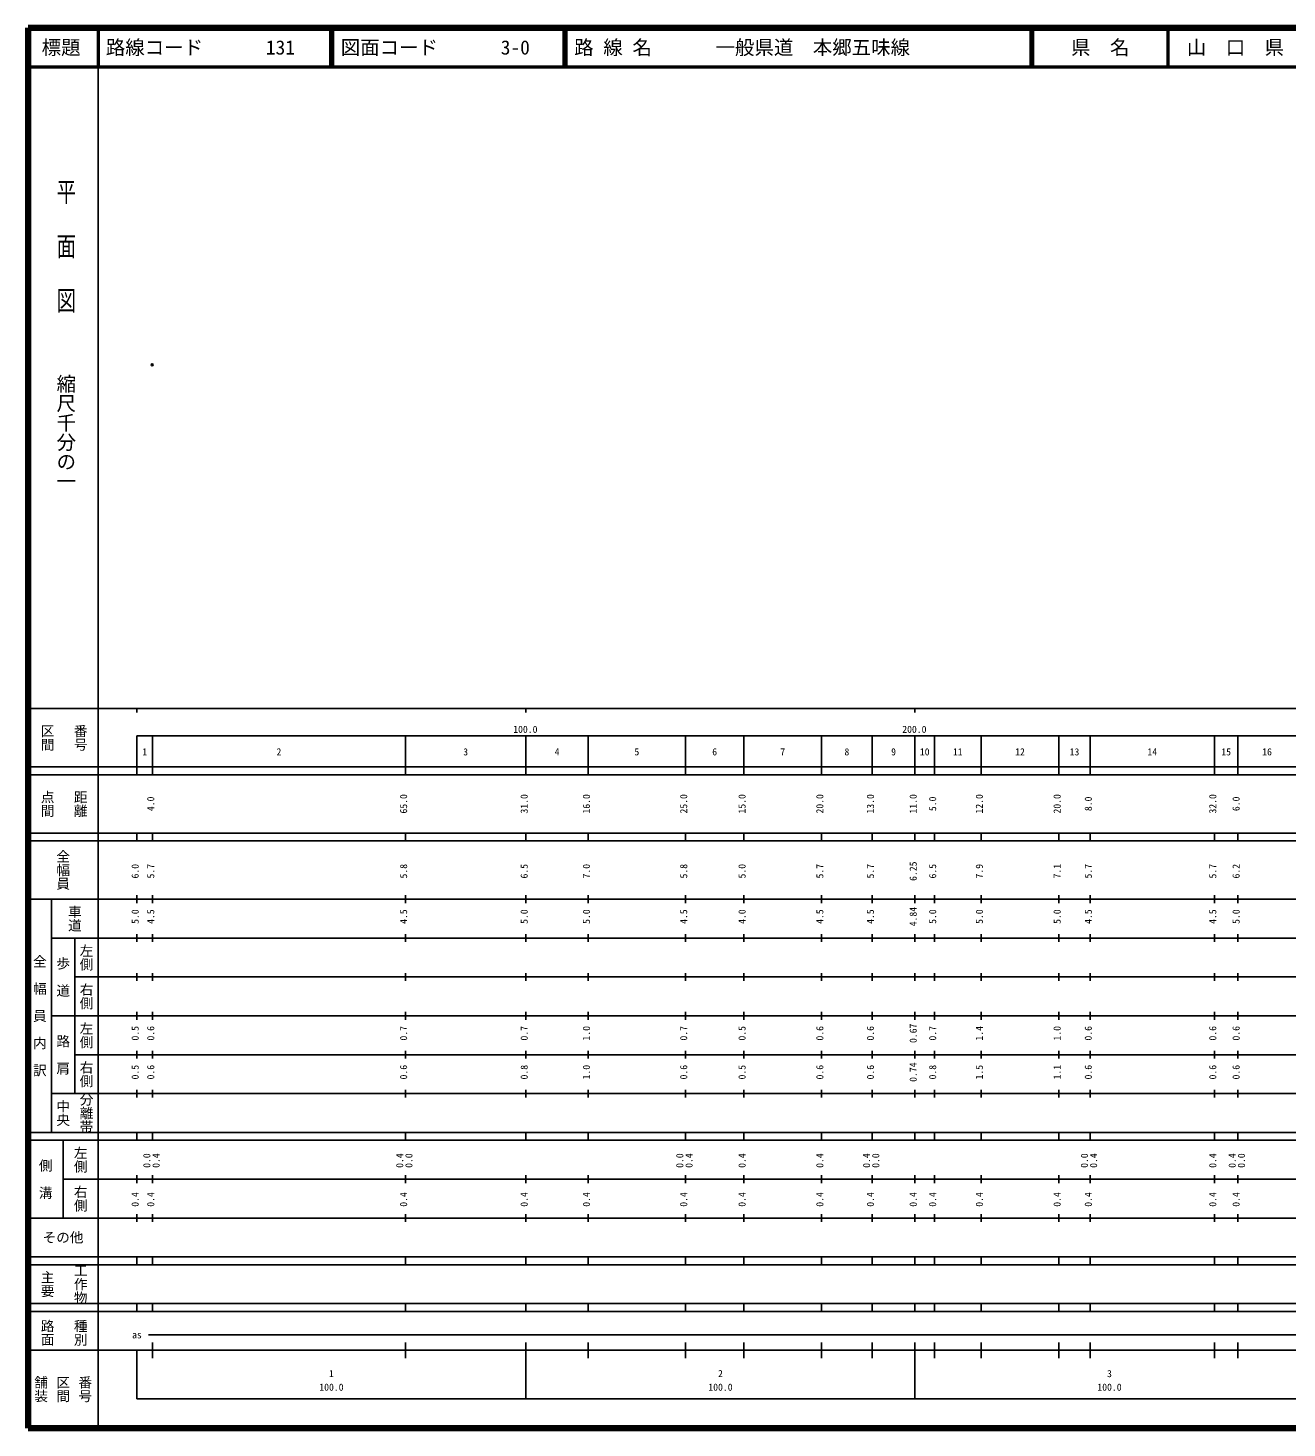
# Model space of a CAD drawing. Units: millimetres on the paper. Extents: x 40 to 680, y 20 to 380.
# Drawn here: x 40 to 363.6, y 20 to 380 of the extents above; entities that cross this region are included whole.
import ezdxf
from ezdxf.enums import TextEntityAlignment as Align

# ---------------------------------------------------------------- set-up
doc = ezdxf.new("R2010")
doc.units = ezdxf.units.MM
doc.header["$PDMODE"] = 32
doc.header["$PDSIZE"] = 0.5
doc.layers.add('M-OTRS', color=6, linetype='Continuous')
doc.layers.add('M-TTL-TXT', color=7, linetype='Continuous')
for name, color, linetype, lineweight in [('M-TTL', 2, 'Continuous', 140), ('M-TTL-BAND', 7, 'Continuous', 25), ('M-TTL-LINE', 7, 'Continuous', 50)]:
    doc.layers.add(name, color=color, linetype=linetype, lineweight=lineweight)
doc.styles.add('@ＭＳ ゴシック', font='')
doc.styles.add('ＭＳ ゴシック', font='')
doc.styles.get('@ＭＳ ゴシック').set_extended_font_data('@MS Gothic')
doc.styles.get('ＭＳ ゴシック').set_extended_font_data('MS Gothic')

msp = doc.modelspace()

# ---------------------------------------------------------------- linework, layer by layer
at = {"layer": 'M-OTRS'}
msp.add_point((71.924, 293.405), dxfattribs=at)
at = {"layer": 'M-TTL'}
for p, q in [((40, 380), (40, 20)), ((680, 380), (40, 380)), ((40, 20), (680, 20))]:
    msp.add_line(p, q, dxfattribs=at)
at = {"layer": 'M-TTL-BAND'}
for p, q in [((58, 370), (58, 20)), ((40, 205), (579, 205)), ((68, 205), (68, 204)), ((168, 205), (168, 204)), ((268, 205), (268, 204)), ((68, 198), (579, 198)), ((68, 198), (68, 188)), ((72, 188), (72, 198)), ((137, 188), (137, 198)), ((168, 188), (168, 198)), ((184, 188), (184, 198)), ((209, 188), (209, 198)), ((224, 188), (224, 198)), ((244, 188), (244, 198)), ((257, 188), (257, 198)), ((268, 188), (268, 198)), ((273, 188), (273, 198)), ((285, 188), (285, 198)), ((305, 188), (305, 198)), ((313, 188), (313, 198)), ((345, 188), (345, 198)), ((351, 188), (351, 198)), ((40, 190), (579, 190)), ((40, 188), (579, 188)), ((40, 173), (579, 173)), ((68, 171), (68, 173)), ((72, 171), (72, 173)), ((137, 171), (137, 173)), ((168, 171), (168, 173)), ((184, 171), (184, 173)), ((209, 171), (209, 173)), ((224, 171), (224, 173)), ((244, 171), (244, 173)), ((257, 171), (257, 173)), ((268, 171), (268, 173)), ((273, 171), (273, 173)), ((285, 171), (285, 173)), ((305, 171), (305, 173)), ((313, 171), (313, 173)), ((345, 171), (345, 173)), ((351, 171), (351, 173)), ((40, 171), (579, 171)), ((40, 156), (579, 156)), ((46, 96), (46, 156)), ((68, 155), (68, 157)), ((72, 155), (72, 157)), ((137, 155), (137, 157)), ((168, 155), (168, 157)), ((184, 155), (184, 157)), ((209, 155), (209, 157)), ((224, 155), (224, 157)), ((244, 155), (244, 157)), ((257, 155), (257, 157)), ((268, 155), (268, 157)), ((273, 155), (273, 157)), ((285, 155), (285, 157)), ((305, 155), (305, 157)), ((313, 155), (313, 157)), ((345, 155), (345, 157)), ((351, 155), (351, 157)), ((46, 146), (579, 146)), ((52, 146), (52, 106)), ((68, 145), (68, 147)), ((72, 145), (72, 147)), ((137, 145), (137, 147)), ((168, 145), (168, 147)), ((184, 145), (184, 147)), ((209, 145), (209, 147)), ((224, 145), (224, 147)), ((244, 145), (244, 147)), ((257, 145), (257, 147)), ((268, 145), (268, 147)), ((273, 145), (273, 147)), ((285, 145), (285, 147)), ((305, 145), (305, 147)), ((313, 145), (313, 147)), ((345, 145), (345, 147)), ((351, 145), (351, 147)), ((68, 135), (68, 137)), ((72, 135), (72, 137)), ((137, 135), (137, 137)), ((168, 135), (168, 137)), ((184, 135), (184, 137)), ((209, 135), (209, 137)), ((224, 135), (224, 137)), ((244, 135), (244, 137)), ((257, 135), (257, 137)), ((268, 135), (268, 137)), ((273, 135), (273, 137)), ((285, 135), (285, 137)), ((305, 135), (305, 137)), ((313, 135), (313, 137)), ((345, 135), (345, 137)), ((351, 135), (351, 137)), ((52, 136), (579, 136)), ((46, 126), (579, 126)), ((68, 125), (68, 127)), ((72, 125), (72, 127)), ((137, 125), (137, 127)), ((168, 125), (168, 127)), ((184, 125), (184, 127)), ((209, 125), (209, 127)), ((224, 125), (224, 127)), ((244, 125), (244, 127)), ((257, 125), (257, 127)), ((268, 125), (268, 127)), ((273, 125), (273, 127)), ((285, 125), (285, 127)), ((305, 125), (305, 127)), ((313, 125), (313, 127)), ((345, 125), (345, 127)), ((351, 125), (351, 127)), ((52, 116), (579, 116)), ((68, 115), (68, 117)), ((72, 115), (72, 117)), ((137, 115), (137, 117)), ((168, 115), (168, 117)), ((184, 115), (184, 117)), ((209, 115), (209, 117)), ((224, 115), (224, 117)), ((244, 115), (244, 117)), ((257, 115), (257, 117)), ((268, 115), (268, 117)), ((273, 115), (273, 117)), ((285, 115), (285, 117)), ((305, 115), (305, 117)), ((313, 115), (313, 117)), ((345, 115), (345, 117)), ((351, 115), (351, 117)), ((46, 106), (579, 106)), ((68, 105), (68, 107)), ((72, 105), (72, 107)), ((137, 105), (137, 107)), ((168, 105), (168, 107)), ((184, 105), (184, 107)), ((209, 105), (209, 107)), ((224, 105), (224, 107)), ((244, 105), (244, 107)), ((257, 105), (257, 107)), ((268, 105), (268, 107)), ((273, 105), (273, 107)), ((285, 105), (285, 107)), ((305, 105), (305, 107)), ((313, 105), (313, 107)), ((345, 105), (345, 107)), ((351, 105), (351, 107)), ((40, 96), (579, 96)), ((40, 94), (579, 94)), ((49, 94), (49, 74)), ((68, 94), (68, 96)), ((72, 94), (72, 96)), ((137, 94), (137, 96)), ((168, 94), (168, 96)), ((184, 94), (184, 96)), ((209, 94), (209, 96)), ((224, 94), (224, 96)), ((244, 94), (244, 96)), ((257, 94), (257, 96)), ((268, 94), (268, 96)), ((273, 94), (273, 96)), ((285, 94), (285, 96)), ((305, 94), (305, 96)), ((313, 94), (313, 96)), ((345, 94), (345, 96)), ((351, 94), (351, 96)), ((49, 84), (579, 84)), ((68, 83), (68, 85)), ((72, 83), (72, 85)), ((137, 83), (137, 85)), ((168, 83), (168, 85)), ((184, 83), (184, 85)), ((209, 83), (209, 85)), ((224, 83), (224, 85)), ((244, 83), (244, 85)), ((257, 83), (257, 85)), ((268, 83), (268, 85)), ((273, 83), (273, 85)), ((285, 83), (285, 85)), ((305, 83), (305, 85)), ((313, 83), (313, 85)), ((345, 83), (345, 85)), ((351, 83), (351, 85)), ((40, 74), (579, 74)), ((68, 73), (68, 75)), ((72, 73), (72, 75)), ((137, 73), (137, 75)), ((168, 73), (168, 75)), ((184, 73), (184, 75)), ((209, 73), (209, 75)), ((224, 73), (224, 75)), ((244, 73), (244, 75)), ((257, 73), (257, 75)), ((268, 73), (268, 75)), ((273, 73), (273, 75)), ((285, 73), (285, 75)), ((305, 73), (305, 75)), ((313, 73), (313, 75)), ((345, 73), (345, 75)), ((351, 73), (351, 75)), ((40, 64), (579, 64)), ((40, 62), (579, 62)), ((68, 62), (68, 64)), ((72, 62), (72, 64)), ((137, 62), (137, 64)), ((168, 62), (168, 64)), ((184, 62), (184, 64)), ((209, 62), (209, 64)), ((224, 62), (224, 64)), ((244, 62), (244, 64)), ((257, 62), (257, 64)), ((268, 62), (268, 64)), ((273, 62), (273, 64)), ((285, 62), (285, 64)), ((305, 62), (305, 64)), ((313, 62), (313, 64)), ((345, 62), (345, 64)), ((351, 62), (351, 64)), ((40, 52), (579, 52)), ((68, 50), (68, 52)), ((72, 50), (72, 52)), ((137, 50), (137, 52)), ((168, 50), (168, 52)), ((184, 50), (184, 52)), ((209, 50), (209, 52)), ((224, 50), (224, 52)), ((244, 50), (244, 52)), ((257, 50), (257, 52)), ((268, 50), (268, 52)), ((273, 50), (273, 52)), ((285, 50), (285, 52)), ((305, 50), (305, 52)), ((313, 50), (313, 52)), ((345, 50), (345, 52)), ((351, 50), (351, 52)), ((40, 50), (579, 50)), ((71, 44), (565, 44)), ((40, 40), (579, 40)), ((68, 40), (68, 27.5)), ((72, 38), (72, 42)), ((137, 38), (137, 42)), ((168, 27.5), (168, 42)), ((184, 38), (184, 42)), ((209, 38), (209, 42)), ((224, 38), (224, 42)), ((244, 38), (244, 42)), ((257, 38), (257, 42)), ((268, 27.5), (268, 42)), ((273, 38), (273, 42)), ((285, 38), (285, 42)), ((305, 38), (305, 42)), ((313, 38), (313, 42)), ((345, 38), (345, 42)), ((351, 38), (351, 42)), ((68, 27.5), (579, 27.5))]:
    msp.add_line(p, q, dxfattribs=at)
at = {"layer": 'M-TTL-LINE'}
for p, q in [((58, 380), (58, 370)), ((117.75, 380), (117.75, 370)), ((118.25, 380), (118.25, 370)), ((177.75, 380), (177.75, 370)), ((178.25, 380), (178.25, 370)), ((297.75, 380), (297.75, 370)), ((298.25, 380), (298.25, 370)), ((333, 380), (333, 370)), ((40, 370), (680, 370))]:
    msp.add_line(p, q, dxfattribs=at)

# ---------------------------------------------------------------- texts
at = {"layer": 'M-TTL-BAND', "style": '@ＭＳ ゴシック', "width": 1.4}
msp.add_text('平  面  図', height=3.666, rotation=270, dxfattribs=at).set_placement((49.777, 306.475), align=Align.MIDDLE_RIGHT)
at = {"layer": 'M-TTL-BAND', "style": '@ＭＳ ゴシック'}
msp.add_text('縮尺千分の一', height=3.666, rotation=270, dxfattribs=at).set_placement((49.777, 261.03), align=Align.MIDDLE_RIGHT)
for s, p in [('区間', (45, 197.5)), ('番号', (53.5, 197.5)), ('点間', (45, 180.5)), ('距離', (53.5, 180.5)), ('全幅員', (49, 163.5)), ('車道', (52, 151)), ('左側', (55, 141)), ('全\u3000幅\u3000員\u3000内\u3000訳', (43, 126)), ('歩\u3000道', (49, 136)), ('右側', (55, 131)), ('左側', (55, 121)), ('路\u3000肩', (49, 116)), ('右側', (55, 111)), ('分離帯', (55, 101)), ('中央', (49, 101)), ('左側', (53.5, 89)), ('側\u3000溝', (44.5, 84)), ('右側', (53.5, 79)), ('工作物', (53.5, 57)), ('主要', (45, 57)), ('路面', (45, 44.5)), ('種別', (53.5, 44.5)), ('舗装', (43.333, 30)), ('区間', (49, 30)), ('番号', (54.667, 30))]:
    msp.add_text(s, height=2.566, rotation=270, dxfattribs=at).set_placement(p, align=Align.MIDDLE_CENTER)
at = {"layer": 'M-TTL-BAND', "style": 'ＭＳ ゴシック'}
for s, p in [('100.0', (167.844, 198.195)), ('200.0', (267.844, 198.195)), ('1', (70, 192.405)), ('2', (104.5, 192.405)), ('3', (152.5, 192.405)), ('4', (176, 192.405)), ('5', (196.5, 192.405)), ('6', (216.5, 192.405)), ('7', (234, 192.405)), ('8', (250.5, 192.405)), ('9', (262.5, 192.405)), ('10', (270.5, 192.405)), ('11', (279, 192.405)), ('12', (295, 192.405)), ('13', (309, 192.405)), ('14', (329, 192.405)), ('15', (348, 192.405)), ('16', (358.5, 192.405)), ('as', (68, 42.5)), ('1', (118, 32.523)), ('2', (218, 32.523)), ('3', (318, 32.523)), ('100.0', (118, 29.033)), ('100.0', (218, 29.033)), ('100.0', (318, 29.033))]:
    msp.add_text(s, height=1.833, dxfattribs=at).set_placement(p, align=Align.BOTTOM_CENTER)
for s, p in [('4.0', (73, 180.5)), ('65.0', (138, 180.5)), ('31.0', (169, 180.5)), ('16.0', (185, 180.5)), ('25.0', (210, 180.5)), ('15.0', (225, 180.5)), ('20.0', (245, 180.5)), ('13.0', (258, 180.5)), ('11.0', (269, 180.5)), ('5.0', (274, 180.5)), ('12.0', (286, 180.5)), ('20.0', (306, 180.5)), ('8.0', (314, 180.5)), ('32.0', (346, 180.5)), ('6.0', (352, 180.5)), ('6.0', (69, 163.174)), ('5.7', (73, 163.174)), ('5.8', (138, 163.174)), ('6.5', (169, 163.174)), ('7.0', (185, 163.174)), ('5.8', (210, 163.174)), ('5.0', (225, 163.174)), ('5.7', (245, 163.174)), ('5.7', (258, 163.174)), ('6.25', (269, 163.174)), ('6.5', (274, 163.174)), ('7.9', (286, 163.174)), ('7.1', (306, 163.174)), ('5.7', (314, 163.174)), ('5.7', (346, 163.174)), ('6.2', (352, 163.174)), ('5.0', (69, 151.5)), ('4.5', (73, 151.5)), ('4.5', (138, 151.5)), ('5.0', (169, 151.5)), ('5.0', (185, 151.5)), ('4.5', (210, 151.5)), ('4.0', (225, 151.5)), ('4.5', (245, 151.5)), ('4.5', (258, 151.5)), ('4.84', (269, 151.5)), ('5.0', (274, 151.5)), ('5.0', (286, 151.5)), ('5.0', (306, 151.5)), ('4.5', (314, 151.5)), ('4.5', (346, 151.5)), ('5.0', (352, 151.5)), ('0.5', (69, 121.5)), ('0.6', (73, 121.5)), ('0.7', (138, 121.5)), ('0.7', (169, 121.5)), ('1.0', (185, 121.5)), ('0.7', (210, 121.5)), ('0.5', (225, 121.5)), ('0.6', (245, 121.5)), ('0.6', (258, 121.5)), ('0.67', (269, 121.5)), ('0.7', (274, 121.5)), ('1.4', (286, 121.5)), ('1.0', (306, 121.5)), ('0.6', (314, 121.5)), ('0.6', (346, 121.5)), ('0.6', (352, 121.5)), ('0.5', (69, 111.5)), ('0.6', (73, 111.5)), ('0.6', (138, 111.5)), ('0.8', (169, 111.5)), ('1.0', (185, 111.5)), ('0.6', (210, 111.5)), ('0.5', (225, 111.5)), ('0.6', (245, 111.5)), ('0.6', (258, 111.5)), ('0.74', (269, 111.5)), ('0.8', (274, 111.5)), ('1.5', (286, 111.5)), ('1.1', (306, 111.5)), ('0.6', (314, 111.5)), ('0.6', (346, 111.5)), ('0.6', (352, 111.5)), ('0.0', (72, 88.764)), ('0.4', (74.37, 88.764)), ('0.4', (137, 88.764)), ('0.0', (139.37, 88.764)), ('0.0', (209, 88.764)), ('0.4', (211.37, 88.764)), ('0.4', (225, 88.764)), ('0.4', (245, 88.764)), ('0.4', (257, 88.764)), ('0.0', (259.37, 88.764)), ('0.0', (313, 88.764)), ('0.4', (315.37, 88.764)), ('0.4', (346, 88.764)), ('0.4', (351, 88.764)), ('0.0', (353.37, 88.764)), ('0.4', (69, 78.764)), ('0.4', (73, 78.764)), ('0.4', (138, 78.764)), ('0.4', (169, 78.764)), ('0.4', (185, 78.764)), ('0.4', (210, 78.764)), ('0.4', (225, 78.764)), ('0.4', (245, 78.764)), ('0.4', (258, 78.764)), ('0.4', (269, 78.764)), ('0.4', (274, 78.764)), ('0.4', (286, 78.764)), ('0.4', (306, 78.764)), ('0.4', (314, 78.764)), ('0.4', (346, 78.764)), ('0.4', (352, 78.764))]:
    msp.add_text(s, height=1.833, rotation=90, dxfattribs=at).set_placement(p, align=Align.BOTTOM_CENTER)
msp.add_text('その他', height=2.566, dxfattribs=at).set_placement((49, 69), align=Align.MIDDLE_CENTER)
at = {"layer": 'M-TTL-TXT', "style": 'ＭＳ ゴシック'}
for s, p in [('標題', (48.5, 375)), ('県\u3000名', (315.625, 375)), ('山\u3000口\u3000県', (350.375, 375))]:
    msp.add_text(s, height=3.666, dxfattribs=at).set_placement(p, align=Align.MIDDLE_CENTER)
for s, p in [('路線コード', (60, 375)), ('131', (101.142, 375)), ('図面コード', (120.38, 375)), ('3-0', (161.521, 375)), ('路 線 名', (180.38, 375)), ('一般県道\u3000本郷五味線', (216.734, 375))]:
    msp.add_text(s, height=3.666, dxfattribs=at).set_placement(p, align=Align.MIDDLE_LEFT)

doc.saveas('drawing.dxf')
